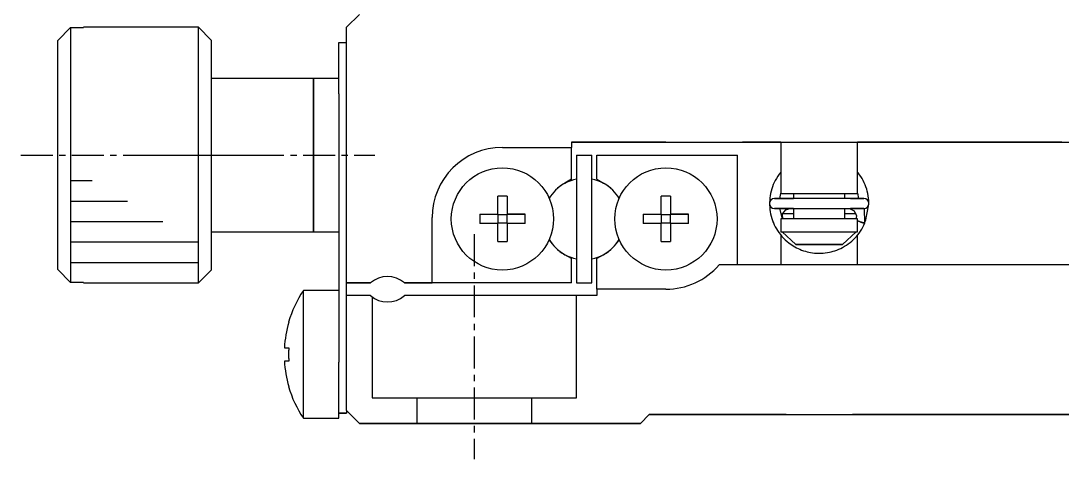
# Model space of a CAD drawing. Extents: x 431 to 680, y 131 to 323.
# Drawn here: x 433.31 to 474.07, y 179.55 to 196.7 of the extents above; entities that cross this region are included whole.
import ezdxf

# ---------------------------------------------------------------- set-up
doc = ezdxf.new("R2010")
doc.units = 0
doc.linetypes.add('CENTER', pattern=[2, 1.25, -0.25, 0.25, -0.25])
doc.layers.get('0').update_dxf_attribs({"linetype": 'CONTINUOUS'})
doc.layers.add('CENTER', color=1, linetype='CENTER')

msp = doc.modelspace()

# ---------------------------------------------------------------- linework, layer by layer
at = {"color": 7, "linetype": 'CONTINUOUS'}
for p, q in [((446.558, 196.947), (446.058, 196.447)), ((434.758, 195.93), (435.258, 196.431)), ((435.258, 196.431), (435.758, 196.431)), ((435.258, 196.431), (435.258, 186.464)), ((435.758, 196.431), (435.758, 196.447)), ((440.258, 196.447), (435.758, 196.447)), ((440.758, 195.947), (440.258, 196.447)), ((440.258, 186.447), (440.258, 196.447)), ((446.058, 186.447), (446.058, 196.447)), ((434.758, 186.965), (434.758, 195.93)), ((440.758, 195.947), (440.758, 186.947)), ((445.758, 195.847), (446.058, 195.847)), ((445.758, 193.847), (445.758, 195.847)), ((444.758, 194.447), (440.758, 194.447)), ((444.758, 188.447), (444.758, 194.447)), ((444.758, 194.447), (444.758, 188.447)), ((445.758, 194.447), (444.758, 194.447)), ((445.758, 193.847), (445.758, 183.347)), ((452.158, 191.747), (454.858, 191.747)), ((452.158, 191.747), (454.858, 191.747)), ((454.858, 191.947), (454.858, 191.747)), ((458.558, 191.947), (454.858, 191.947)), ((454.858, 191.947), (497.258, 191.947)), ((454.858, 190.498), (454.858, 191.747)), ((463.058, 191.947), (461.558, 191.947)), ((463.058, 191.947), (463.058, 189.947)), ((466.058, 189.947), (466.058, 191.947)), ((474.058, 191.947), (466.058, 191.947)), ((455.058, 191.447), (455.658, 191.447)), ((455.058, 191.447), (455.058, 186.447)), ((455.658, 186.447), (455.658, 191.447)), ((455.858, 190.498), (455.858, 191.447)), ((455.858, 191.447), (461.358, 191.447)), ((461.358, 187.147), (461.358, 191.447)), ((463.058, 190.783), (462.995, 190.703)), ((466.086, 190.748), (466.058, 190.783)), ((454.598, 190.348), (454.858, 190.498)), ((454.858, 190.498), (454.598, 190.348)), ((455.858, 190.498), (456.118, 190.348)), ((455.858, 190.498), (456.118, 190.348)), ((462.797, 190.372), (462.761, 190.29)), ((462.838, 190.453), (462.797, 190.372)), ((462.881, 190.531), (462.838, 190.453)), ((462.936, 190.618), (462.881, 190.531)), ((462.995, 190.703), (462.936, 190.618)), ((466.14, 190.676), (466.086, 190.748)), ((466.191, 190.602), (466.14, 190.676)), ((466.238, 190.525), (466.191, 190.602)), ((466.281, 190.446), (466.238, 190.525)), ((466.321, 190.365), (466.281, 190.446)), ((466.357, 190.283), (466.321, 190.365)), ((462.656, 189.946), (462.639, 189.857)), ((462.676, 190.034), (462.656, 189.946)), ((462.7, 190.12), (462.676, 190.034)), ((462.729, 190.206), (462.7, 190.12)), ((462.761, 190.29), (462.729, 190.206)), ((463.014, 189.743), (463.054, 189.948)), ((463.054, 189.948), (463.058, 189.961)), ((463.058, 189.947), (463.558, 189.947)), ((463.058, 189.947), (466.058, 189.947)), ((463.558, 189.947), (465.558, 189.947)), ((463.558, 189.947), (463.558, 189.742)), ((463.558, 189.947), (465.558, 189.947)), ((465.558, 189.947), (466.058, 189.947)), ((465.558, 189.742), (465.558, 189.947)), ((466.058, 189.959), (466.102, 189.743)), ((466.389, 190.199), (466.357, 190.283)), ((466.417, 190.113), (466.389, 190.199)), ((466.441, 190.027), (466.417, 190.113)), ((466.462, 189.939), (466.441, 190.027)), ((451.978, 189.127), (451.978, 189.834)), ((452.338, 189.834), (452.338, 189.127)), ((458.378, 189.127), (458.378, 189.834)), ((458.738, 189.834), (458.738, 189.127)), ((462.615, 189.589), (462.614, 189.573)), ((462.619, 189.679), (462.615, 189.589)), ((462.627, 189.768), (462.619, 189.679)), ((462.639, 189.857), (462.627, 189.768)), ((462.808, 189.742), (463.558, 189.742)), ((466.308, 189.742), (462.808, 189.742)), ((465.783, 189.742), (466.308, 189.742)), ((466.478, 189.85), (466.462, 189.939)), ((466.49, 189.761), (466.478, 189.85)), ((466.498, 189.672), (466.49, 189.761)), ((466.501, 189.582), (466.498, 189.672)), ((466.501, 189.572), (466.501, 189.582)), ((451.271, 189.127), (451.978, 189.127)), ((451.271, 189.127), (451.978, 189.127)), ((451.988, 189.117), (451.978, 189.127)), ((452.327, 189.117), (452.338, 189.127)), ((452.338, 189.127), (453.044, 189.127)), ((453.044, 189.127), (452.338, 189.127)), ((457.671, 189.127), (458.378, 189.127)), ((457.671, 189.127), (458.378, 189.127)), ((458.388, 189.117), (458.378, 189.127)), ((458.727, 189.117), (458.738, 189.127)), ((458.738, 189.127), (459.444, 189.127)), ((459.444, 189.127), (458.738, 189.127)), ((462.614, 189.521), (462.615, 189.499)), ((462.615, 189.499), (462.619, 189.409)), ((462.619, 189.409), (462.627, 189.319)), ((462.627, 189.319), (462.64, 189.23)), ((462.64, 189.23), (462.657, 189.142)), ((462.657, 189.142), (462.678, 189.054)), ((462.808, 189.352), (466.308, 189.352)), ((463.558, 189.352), (462.808, 189.352)), ((463.122, 188.947), (463.014, 189.352)), ((463.119, 189.143), (463.246, 189.306)), ((463.128, 188.936), (463.119, 189.143)), ((463.558, 189.147), (463.12, 189.147)), ((463.246, 189.306), (463.409, 189.352)), ((463.558, 189.352), (463.558, 188.947)), ((465.558, 188.947), (465.558, 189.352)), ((465.998, 189.147), (465.558, 189.147)), ((465.749, 189.352), (465.932, 189.258)), ((466.308, 189.352), (465.783, 189.352)), ((465.932, 189.258), (466.012, 189.068)), ((466.348, 188.787), (466.334, 189.354)), ((466.368, 188.84), (466.501, 189.519)), ((449.408, 186.447), (449.408, 188.997)), ((451.978, 188.767), (451.271, 188.767)), ((451.988, 188.778), (451.978, 188.767)), ((451.978, 188.061), (451.978, 188.767)), ((451.988, 188.778), (451.988, 189.117)), ((451.988, 189.117), (452.327, 189.117)), ((452.327, 188.778), (451.988, 188.778)), ((452.327, 189.117), (452.327, 188.778)), ((452.327, 188.778), (452.338, 188.767)), ((452.338, 188.767), (452.338, 188.061)), ((453.044, 188.767), (452.338, 188.767)), ((458.378, 188.767), (457.671, 188.767)), ((458.388, 188.778), (458.378, 188.767)), ((458.378, 188.061), (458.378, 188.767)), ((458.388, 188.778), (458.388, 189.117)), ((458.388, 189.117), (458.727, 189.117)), ((458.727, 188.778), (458.388, 188.778)), ((458.727, 189.117), (458.727, 188.778)), ((458.727, 188.778), (458.738, 188.767)), ((458.738, 188.767), (458.738, 188.061)), ((459.444, 188.767), (458.738, 188.767)), ((462.678, 189.054), (462.703, 188.968)), ((462.703, 188.968), (462.732, 188.883)), ((462.732, 188.883), (462.764, 188.8)), ((462.747, 188.842), (462.769, 188.783)), ((462.764, 188.8), (462.8, 188.719)), ((462.8, 188.719), (462.839, 188.641)), ((463.058, 188.947), (463.058, 188.447)), ((466.058, 188.947), (463.058, 188.947)), ((466.012, 189.068), (465.989, 188.939)), ((466.058, 188.447), (466.058, 188.947)), ((466.11, 188.849), (466.058, 188.876)), ((466.12, 188.845), (466.11, 188.849)), ((466.343, 188.778), (466.12, 188.845)), ((466.308, 188.702), (466.347, 188.788)), ((466.333, 188.755), (466.343, 188.779)), ((466.342, 188.783), (466.343, 188.778)), ((440.758, 188.447), (444.758, 188.447)), ((444.758, 188.447), (445.758, 188.447)), ((462.839, 188.641), (462.881, 188.565)), ((462.881, 188.565), (462.926, 188.492)), ((462.926, 188.492), (462.98, 188.412)), ((462.98, 188.412), (463.038, 188.335)), ((463.038, 188.335), (463.099, 188.263)), ((463.058, 188.447), (463.112, 188.447)), ((463.058, 188.311), (463.058, 187.147)), ((463.112, 188.447), (466.003, 188.447)), ((463.641, 187.947), (463.112, 188.447)), ((466.003, 188.447), (465.474, 187.947)), ((466.003, 188.447), (466.058, 188.447)), ((466.012, 188.258), (466.068, 188.324)), ((466.068, 188.324), (466.121, 188.393)), ((466.121, 188.393), (466.172, 188.465)), ((466.172, 188.465), (466.221, 188.541)), ((466.221, 188.541), (466.266, 188.62)), ((466.266, 188.62), (466.308, 188.702)), ((463.099, 188.263), (463.163, 188.194)), ((463.163, 188.194), (463.229, 188.129)), ((463.229, 188.129), (463.298, 188.068)), ((463.298, 188.068), (463.368, 188.011)), ((463.368, 188.011), (463.424, 187.969)), ((463.424, 187.969), (463.482, 187.929)), ((463.482, 187.929), (463.54, 187.892)), ((465.474, 187.947), (463.641, 187.947)), ((463.641, 187.947), (465.474, 187.947)), ((465.55, 187.876), (465.622, 187.921)), ((465.622, 187.921), (465.694, 187.97)), ((465.694, 187.97), (465.765, 188.023)), ((465.765, 188.023), (465.833, 188.081)), ((465.833, 188.081), (465.895, 188.136)), ((465.895, 188.136), (465.954, 188.195)), ((465.954, 188.195), (466.012, 188.258)), ((466.058, 187.147), (466.058, 188.311)), ((454.858, 187.397), (454.598, 187.547)), ((456.118, 187.547), (455.858, 187.397)), ((463.54, 187.892), (463.603, 187.854)), ((463.603, 187.854), (463.673, 187.816)), ((463.673, 187.816), (463.733, 187.787)), ((463.733, 187.787), (463.797, 187.759)), ((463.797, 187.759), (463.866, 187.731)), ((463.866, 187.731), (463.939, 187.705)), ((463.939, 187.705), (464.016, 187.681)), ((464.016, 187.681), (464.082, 187.663)), ((464.082, 187.663), (464.151, 187.647)), ((464.151, 187.647), (464.223, 187.633)), ((464.223, 187.633), (464.298, 187.621)), ((464.298, 187.621), (464.376, 187.612)), ((464.376, 187.612), (464.456, 187.607)), ((464.456, 187.607), (464.539, 187.604)), ((464.539, 187.604), (464.622, 187.605)), ((464.622, 187.605), (464.708, 187.609)), ((464.708, 187.609), (464.796, 187.618)), ((464.796, 187.618), (464.885, 187.631)), ((464.885, 187.631), (464.956, 187.645)), ((464.956, 187.645), (465.028, 187.662)), ((465.028, 187.662), (465.101, 187.681)), ((465.101, 187.681), (465.175, 187.705)), ((465.175, 187.705), (465.25, 187.731)), ((465.25, 187.731), (465.325, 187.762)), ((465.325, 187.762), (465.4, 187.796)), ((465.4, 187.796), (465.475, 187.834)), ((465.475, 187.834), (465.55, 187.876)), ((454.858, 186.447), (454.858, 187.397)), ((455.858, 186.197), (455.858, 187.397)), ((491.479, 187.147), (460.637, 187.147)), ((435.258, 186.464), (434.758, 186.965)), ((440.258, 186.447), (440.758, 186.947)), ((435.758, 186.464), (435.258, 186.464)), ((435.758, 186.447), (435.758, 186.464)), ((435.758, 186.447), (440.258, 186.447)), ((446.058, 185.947), (446.058, 186.447)), ((446.058, 186.447), (446.558, 186.447)), ((446.558, 186.447), (446.058, 186.447)), ((446.558, 186.447), (446.996, 186.447)), ((446.996, 186.447), (446.558, 186.447)), ((448.319, 186.447), (449.408, 186.447)), ((449.408, 186.447), (448.319, 186.447)), ((454.858, 186.447), (449.408, 186.447)), ((454.858, 186.447), (449.408, 186.447)), ((455.058, 186.447), (455.658, 186.447)), ((455.058, 186.447), (455.658, 186.447)), ((444.366, 183.647), (444.366, 186.147)), ((445.758, 186.147), (444.366, 186.147)), ((446.058, 181.447), (446.058, 185.947)), ((446.558, 185.947), (446.058, 185.947)), ((446.996, 185.947), (446.558, 185.947)), ((455.858, 185.947), (448.319, 185.947)), ((455.858, 186.197), (455.858, 185.947)), ((458.558, 186.197), (455.858, 186.197)), ((443.788, 184.909), (443.795, 184.906)), ((443.788, 184.909), (443.795, 184.906)), ((443.623, 183.907), (443.795, 183.907)), ((443.623, 183.907), (443.795, 183.907)), ((444.366, 181.147), (444.366, 183.647)), ((443.795, 183.387), (443.623, 183.387)), ((445.758, 181.347), (445.758, 183.347)), ((443.795, 182.389), (443.788, 182.386)), ((446.058, 181.447), (446.058, 181.347)), ((446.058, 181.447), (446.558, 180.947)), ((446.058, 181.447), (446.558, 180.947)), ((444.366, 181.147), (445.758, 181.147)), ((445.758, 181.147), (445.758, 181.347)), ((446.058, 181.347), (445.758, 181.347)), ((445.758, 181.347), (446.058, 181.347)), ((457.558, 180.947), (457.908, 181.297)), ((457.908, 181.297), (457.558, 180.947)), ((463.258, 181.297), (457.908, 181.297)), ((457.908, 181.297), (494.208, 181.297)), ((486.258, 181.297), (465.858, 181.297)), ((457.558, 180.947), (446.558, 180.947)), ((446.558, 180.947), (457.558, 180.947)), ((448.808, 180.947), (451.058, 180.947)), ((448.808, 180.947), (451.058, 180.947)), ((448.808, 180.947), (453.308, 180.947)), ((448.808, 180.947), (453.308, 180.947)), ((451.058, 180.947), (453.308, 180.947)), ((451.058, 180.947), (453.308, 180.947))]:
    msp.add_line(p, q, dxfattribs=at)
at = {"color": 3, "linetype": 'CONTINUOUS'}
for p, q in [((435.258, 190.447), (436.101, 190.447)), ((435.258, 189.647), (437.487, 189.647)), ((435.258, 188.847), (438.872, 188.847)), ((435.258, 188.047), (440.258, 188.047)), ((435.258, 187.247), (440.258, 187.247)), ((447.058, 185.897), (447.058, 181.947)), ((455.058, 181.947), (455.058, 185.947)), ((447.058, 181.947), (451.058, 181.947)), ((447.058, 181.947), (455.058, 181.947)), ((448.808, 181.947), (448.808, 180.947)), ((453.308, 180.947), (453.308, 181.947))]:
    msp.add_line(p, q, dxfattribs=at)
at = {"color": 7, "linetype": 'CONTINUOUS'}
for points in [[(452.338, 189.835, 0), (452.334, 189.835, 0), (452.332, 189.835, 0), (452.33, 189.835, 0), (452.326, 189.835, 0), (452.324, 189.835, 0), (452.32, 189.835, 0), (452.318, 189.835, 0), (452.316, 189.835, 0), (452.312, 189.835, 0), (452.31, 189.835, 0), (452.306, 189.835, 0), (452.304, 189.835, 0), (452.302, 189.835, 0), (452.298, 189.835, 0), (452.296, 189.835, 0), (452.292, 189.835, 0), (452.29, 189.835, 0), (452.288, 189.835, 0), (452.284, 189.835, 0), (452.282, 189.835, 0), (452.278, 189.835, 0), (452.276, 189.835, 0), (452.274, 189.835, 0), (452.27, 189.835, 0), (452.268, 189.835, 0), (452.264, 189.835, 0), (452.262, 189.835, 0), (452.26, 189.835, 0), (452.256, 189.835, 0), (452.254, 189.835, 0), (452.25, 189.835, 0), (452.248, 189.835, 0), (452.244, 189.835, 0), (452.242, 189.835, 0), (452.24, 189.837, 0), (452.236, 189.837, 0), (452.234, 189.837, 0), (452.23, 189.837, 0), (452.228, 189.837, 0), (452.226, 189.837, 0), (452.222, 189.837, 0), (452.22, 189.837, 0), (452.216, 189.837, 0), (452.214, 189.837, 0), (452.212, 189.837, 0), (452.208, 189.837, 0), (452.206, 189.837, 0), (452.202, 189.837, 0), (452.2, 189.837, 0), (452.198, 189.837, 0), (452.194, 189.837, 0), (452.192, 189.837, 0), (452.188, 189.837, 0), (452.186, 189.837, 0), (452.184, 189.837, 0), (452.18, 189.837, 0), (452.178, 189.837, 0), (452.174, 189.837, 0), (452.172, 189.837, 0), (452.17, 189.837, 0), (452.166, 189.837, 0), (452.164, 189.837, 0), (452.16, 189.837, 0), (452.158, 189.837, 0), (452.154, 189.837, 0), (452.152, 189.837, 0), (452.15, 189.837, 0), (452.146, 189.837, 0), (452.144, 189.837, 0), (452.14, 189.837, 0), (452.138, 189.837, 0), (452.136, 189.837, 0), (452.132, 189.837, 0), (452.13, 189.837, 0), (452.126, 189.837, 0), (452.124, 189.837, 0), (452.122, 189.837, 0), (452.118, 189.837, 0), (452.116, 189.837, 0), (452.112, 189.837, 0), (452.11, 189.837, 0), (452.108, 189.837, 0), (452.104, 189.837, 0), (452.102, 189.837, 0), (452.098, 189.837, 0), (452.096, 189.837, 0), (452.094, 189.837, 0), (452.09, 189.837, 0), (452.088, 189.837, 0), (452.084, 189.837, 0), (452.082, 189.837, 0), (452.078, 189.837, 0), (452.076, 189.837, 0), (452.074, 189.835, 0), (452.07, 189.835, 0), (452.068, 189.835, 0), (452.064, 189.835, 0), (452.062, 189.835, 0), (452.06, 189.835, 0), (452.056, 189.835, 0), (452.054, 189.835, 0), (452.05, 189.835, 0), (452.048, 189.835, 0), (452.046, 189.835, 0), (452.042, 189.835, 0), (452.04, 189.835, 0), (452.036, 189.835, 0), (452.034, 189.835, 0), (452.032, 189.835, 0), (452.028, 189.835, 0), (452.026, 189.835, 0), (452.022, 189.835, 0), (452.02, 189.835, 0), (452.018, 189.835, 0), (452.014, 189.835, 0), (452.012, 189.835, 0), (452.008, 189.835, 0), (452.006, 189.835, 0), (452.004, 189.835, 0), (452, 189.835, 0), (451.998, 189.835, 0), (451.994, 189.835, 0), (451.992, 189.835, 0), (451.99, 189.835, 0), (451.986, 189.835, 0), (451.984, 189.835, 0), (451.98, 189.835, 0), (451.978, 189.835, 0)], [(458.738, 189.835, 0), (458.734, 189.835, 0), (458.732, 189.835, 0), (458.73, 189.835, 0), (458.726, 189.835, 0), (458.724, 189.835, 0), (458.72, 189.835, 0), (458.718, 189.835, 0), (458.716, 189.835, 0), (458.712, 189.835, 0), (458.71, 189.835, 0), (458.706, 189.835, 0), (458.704, 189.835, 0), (458.702, 189.835, 0), (458.698, 189.835, 0), (458.696, 189.835, 0), (458.692, 189.835, 0), (458.69, 189.835, 0), (458.688, 189.835, 0), (458.684, 189.835, 0), (458.682, 189.835, 0), (458.678, 189.835, 0), (458.676, 189.835, 0), (458.674, 189.835, 0), (458.67, 189.835, 0), (458.668, 189.835, 0), (458.664, 189.835, 0), (458.662, 189.835, 0), (458.66, 189.835, 0), (458.656, 189.835, 0), (458.654, 189.835, 0), (458.65, 189.835, 0), (458.648, 189.835, 0), (458.644, 189.835, 0), (458.642, 189.835, 0), (458.64, 189.837, 0), (458.636, 189.837, 0), (458.634, 189.837, 0), (458.63, 189.837, 0), (458.628, 189.837, 0), (458.626, 189.837, 0), (458.622, 189.837, 0), (458.62, 189.837, 0), (458.616, 189.837, 0), (458.614, 189.837, 0), (458.612, 189.837, 0), (458.608, 189.837, 0), (458.606, 189.837, 0), (458.602, 189.837, 0), (458.6, 189.837, 0), (458.598, 189.837, 0), (458.594, 189.837, 0), (458.592, 189.837, 0), (458.588, 189.837, 0), (458.586, 189.837, 0), (458.584, 189.837, 0), (458.58, 189.837, 0), (458.578, 189.837, 0), (458.574, 189.837, 0), (458.572, 189.837, 0), (458.57, 189.837, 0), (458.566, 189.837, 0), (458.564, 189.837, 0), (458.56, 189.837, 0), (458.558, 189.837, 0), (458.554, 189.837, 0), (458.552, 189.837, 0), (458.55, 189.837, 0), (458.546, 189.837, 0), (458.544, 189.837, 0), (458.54, 189.837, 0), (458.538, 189.837, 0), (458.536, 189.837, 0), (458.532, 189.837, 0), (458.53, 189.837, 0), (458.526, 189.837, 0), (458.524, 189.837, 0), (458.522, 189.837, 0), (458.518, 189.837, 0), (458.516, 189.837, 0), (458.512, 189.837, 0), (458.51, 189.837, 0), (458.508, 189.837, 0), (458.504, 189.837, 0), (458.502, 189.837, 0), (458.498, 189.837, 0), (458.496, 189.837, 0), (458.494, 189.837, 0), (458.49, 189.837, 0), (458.488, 189.837, 0), (458.484, 189.837, 0), (458.482, 189.837, 0), (458.478, 189.837, 0), (458.476, 189.837, 0), (458.474, 189.835, 0), (458.47, 189.835, 0), (458.468, 189.835, 0), (458.464, 189.835, 0), (458.462, 189.835, 0), (458.46, 189.835, 0), (458.456, 189.835, 0), (458.454, 189.835, 0), (458.45, 189.835, 0), (458.448, 189.835, 0), (458.446, 189.835, 0), (458.442, 189.835, 0), (458.44, 189.835, 0), (458.436, 189.835, 0), (458.434, 189.835, 0), (458.432, 189.835, 0), (458.428, 189.835, 0), (458.426, 189.835, 0), (458.422, 189.835, 0), (458.42, 189.835, 0), (458.418, 189.835, 0), (458.414, 189.835, 0), (458.412, 189.835, 0), (458.408, 189.835, 0), (458.406, 189.835, 0), (458.404, 189.835, 0), (458.4, 189.835, 0), (458.398, 189.835, 0), (458.394, 189.835, 0), (458.392, 189.835, 0), (458.39, 189.835, 0), (458.386, 189.835, 0), (458.384, 189.835, 0), (458.38, 189.835, 0), (458.378, 189.835, 0)], [(451.272, 189.127, 0), (451.272, 189.125, 0), (451.272, 189.123, 0), (451.272, 189.119, 0), (451.272, 189.117, 0), (451.272, 189.113, 0), (451.272, 189.111, 0), (451.27, 189.109, 0), (451.27, 189.105, 0), (451.27, 189.103, 0), (451.27, 189.099, 0), (451.27, 189.097, 0), (451.27, 189.095, 0), (451.27, 189.091, 0), (451.27, 189.089, 0), (451.27, 189.085, 0), (451.27, 189.083, 0), (451.27, 189.081, 0), (451.27, 189.077, 0), (451.27, 189.075, 0), (451.27, 189.071, 0), (451.27, 189.069, 0), (451.27, 189.067, 0), (451.27, 189.063, 0), (451.27, 189.061, 0), (451.27, 189.057, 0), (451.27, 189.055, 0), (451.27, 189.051, 0), (451.27, 189.049, 0), (451.27, 189.047, 0), (451.27, 189.043, 0), (451.27, 189.041, 0), (451.27, 189.037, 0), (451.27, 189.035, 0), (451.27, 189.033, 0), (451.27, 189.029, 0), (451.27, 189.027, 0), (451.27, 189.023, 0), (451.27, 189.021, 0), (451.27, 189.019, 0), (451.27, 189.015, 0), (451.27, 189.013, 0), (451.27, 189.009, 0), (451.27, 189.007, 0), (451.27, 189.005, 0), (451.27, 189.001, 0), (451.27, 188.999, 0), (451.27, 188.995, 0), (451.27, 188.993, 0), (451.27, 188.991, 0), (451.27, 188.987, 0), (451.27, 188.985, 0), (451.27, 188.981, 0), (451.27, 188.979, 0), (451.27, 188.977, 0), (451.27, 188.973, 0), (451.27, 188.971, 0), (451.27, 188.967, 0), (451.27, 188.965, 0), (451.27, 188.961, 0), (451.27, 188.959, 0), (451.27, 188.957, 0), (451.27, 188.953, 0), (451.27, 188.951, 0), (451.27, 188.947, 0), (451.27, 188.945, 0), (451.27, 188.943, 0), (451.27, 188.939, 0), (451.27, 188.937, 0), (451.27, 188.933, 0), (451.27, 188.931, 0), (451.27, 188.929, 0), (451.27, 188.925, 0), (451.27, 188.923, 0), (451.27, 188.919, 0), (451.27, 188.917, 0), (451.27, 188.915, 0), (451.27, 188.911, 0), (451.27, 188.909, 0), (451.27, 188.905, 0), (451.27, 188.903, 0), (451.27, 188.901, 0), (451.27, 188.897, 0), (451.27, 188.895, 0), (451.27, 188.891, 0), (451.27, 188.889, 0), (451.27, 188.885, 0), (451.27, 188.883, 0), (451.27, 188.881, 0), (451.27, 188.877, 0), (451.27, 188.875, 0), (451.27, 188.871, 0), (451.27, 188.869, 0), (451.27, 188.867, 0), (451.27, 188.863, 0), (451.27, 188.861, 0), (451.27, 188.857, 0), (451.27, 188.855, 0), (451.27, 188.853, 0), (451.27, 188.849, 0), (451.27, 188.847, 0), (451.27, 188.843, 0), (451.27, 188.841, 0), (451.27, 188.839, 0), (451.27, 188.835, 0), (451.27, 188.833, 0), (451.27, 188.829, 0), (451.27, 188.827, 0), (451.27, 188.825, 0), (451.27, 188.821, 0), (451.27, 188.819, 0), (451.27, 188.815, 0), (451.27, 188.813, 0), (451.27, 188.811, 0), (451.27, 188.807, 0), (451.27, 188.805, 0), (451.27, 188.801, 0), (451.27, 188.799, 0), (451.27, 188.795, 0), (451.27, 188.793, 0), (451.27, 188.791, 0), (451.27, 188.787, 0), (451.272, 188.785, 0), (451.272, 188.781, 0), (451.272, 188.779, 0), (451.272, 188.777, 0), (451.272, 188.773, 0), (451.272, 188.771, 0), (451.272, 188.767, 0)], [(453.044, 188.767, 0), (453.044, 188.771, 0), (453.044, 188.773, 0), (453.044, 188.777, 0), (453.044, 188.779, 0), (453.044, 188.781, 0), (453.044, 188.785, 0), (453.044, 188.787, 0), (453.044, 188.791, 0), (453.044, 188.793, 0), (453.044, 188.795, 0), (453.044, 188.799, 0), (453.044, 188.801, 0), (453.044, 188.805, 0), (453.046, 188.807, 0), (453.046, 188.811, 0), (453.046, 188.813, 0), (453.046, 188.815, 0), (453.046, 188.819, 0), (453.046, 188.821, 0), (453.046, 188.825, 0), (453.046, 188.827, 0), (453.046, 188.829, 0), (453.046, 188.833, 0), (453.046, 188.835, 0), (453.046, 188.839, 0), (453.046, 188.841, 0), (453.046, 188.843, 0), (453.046, 188.847, 0), (453.046, 188.849, 0), (453.046, 188.853, 0), (453.046, 188.855, 0), (453.046, 188.857, 0), (453.046, 188.861, 0), (453.046, 188.863, 0), (453.046, 188.867, 0), (453.046, 188.869, 0), (453.046, 188.871, 0), (453.046, 188.875, 0), (453.046, 188.877, 0), (453.046, 188.881, 0), (453.046, 188.883, 0), (453.046, 188.885, 0), (453.046, 188.889, 0), (453.046, 188.891, 0), (453.046, 188.895, 0), (453.046, 188.897, 0), (453.046, 188.901, 0), (453.046, 188.903, 0), (453.046, 188.905, 0), (453.046, 188.909, 0), (453.046, 188.911, 0), (453.046, 188.915, 0), (453.046, 188.917, 0), (453.046, 188.919, 0), (453.046, 188.923, 0), (453.046, 188.925, 0), (453.046, 188.929, 0), (453.046, 188.931, 0), (453.046, 188.933, 0), (453.046, 188.937, 0), (453.046, 188.939, 0), (453.046, 188.943, 0), (453.046, 188.945, 0), (453.046, 188.947, 0), (453.046, 188.951, 0), (453.046, 188.953, 0), (453.046, 188.957, 0), (453.046, 188.959, 0), (453.046, 188.961, 0), (453.046, 188.965, 0), (453.046, 188.967, 0), (453.046, 188.971, 0), (453.046, 188.973, 0), (453.046, 188.977, 0), (453.046, 188.979, 0), (453.046, 188.981, 0), (453.046, 188.985, 0), (453.046, 188.987, 0), (453.046, 188.991, 0), (453.046, 188.993, 0), (453.046, 188.995, 0), (453.046, 188.999, 0), (453.046, 189.001, 0), (453.046, 189.005, 0), (453.046, 189.007, 0), (453.046, 189.009, 0), (453.046, 189.013, 0), (453.046, 189.015, 0), (453.046, 189.019, 0), (453.046, 189.021, 0), (453.046, 189.023, 0), (453.046, 189.027, 0), (453.046, 189.029, 0), (453.046, 189.033, 0), (453.046, 189.035, 0), (453.046, 189.037, 0), (453.046, 189.041, 0), (453.046, 189.043, 0), (453.046, 189.047, 0), (453.046, 189.049, 0), (453.046, 189.051, 0), (453.046, 189.055, 0), (453.046, 189.057, 0), (453.046, 189.061, 0), (453.046, 189.063, 0), (453.046, 189.067, 0), (453.046, 189.069, 0), (453.046, 189.071, 0), (453.046, 189.075, 0), (453.046, 189.077, 0), (453.046, 189.081, 0), (453.046, 189.083, 0), (453.046, 189.085, 0), (453.046, 189.089, 0), (453.044, 189.091, 0), (453.044, 189.095, 0), (453.044, 189.097, 0), (453.044, 189.099, 0), (453.044, 189.103, 0), (453.044, 189.105, 0), (453.044, 189.109, 0), (453.044, 189.111, 0), (453.044, 189.113, 0), (453.044, 189.117, 0), (453.044, 189.119, 0), (453.044, 189.123, 0), (453.044, 189.125, 0), (453.044, 189.127, 0)], [(457.672, 189.127, 0), (457.672, 189.125, 0), (457.672, 189.123, 0), (457.672, 189.119, 0), (457.672, 189.117, 0), (457.672, 189.113, 0), (457.672, 189.111, 0), (457.67, 189.109, 0), (457.67, 189.105, 0), (457.67, 189.103, 0), (457.67, 189.099, 0), (457.67, 189.097, 0), (457.67, 189.095, 0), (457.67, 189.091, 0), (457.67, 189.089, 0), (457.67, 189.085, 0), (457.67, 189.083, 0), (457.67, 189.081, 0), (457.67, 189.077, 0), (457.67, 189.075, 0), (457.67, 189.071, 0), (457.67, 189.069, 0), (457.67, 189.067, 0), (457.67, 189.063, 0), (457.67, 189.061, 0), (457.67, 189.057, 0), (457.67, 189.055, 0), (457.67, 189.051, 0), (457.67, 189.049, 0), (457.67, 189.047, 0), (457.67, 189.043, 0), (457.67, 189.041, 0), (457.67, 189.037, 0), (457.67, 189.035, 0), (457.67, 189.033, 0), (457.67, 189.029, 0), (457.67, 189.027, 0), (457.67, 189.023, 0), (457.67, 189.021, 0), (457.67, 189.019, 0), (457.67, 189.015, 0), (457.67, 189.013, 0), (457.67, 189.009, 0), (457.67, 189.007, 0), (457.67, 189.005, 0), (457.67, 189.001, 0), (457.67, 188.999, 0), (457.67, 188.995, 0), (457.67, 188.993, 0), (457.67, 188.991, 0), (457.67, 188.987, 0), (457.67, 188.985, 0), (457.67, 188.981, 0), (457.67, 188.979, 0), (457.67, 188.977, 0), (457.67, 188.973, 0), (457.67, 188.971, 0), (457.67, 188.967, 0), (457.67, 188.965, 0), (457.67, 188.961, 0), (457.67, 188.959, 0), (457.67, 188.957, 0), (457.67, 188.953, 0), (457.67, 188.951, 0), (457.67, 188.947, 0), (457.67, 188.945, 0), (457.67, 188.943, 0), (457.67, 188.939, 0), (457.67, 188.937, 0), (457.67, 188.933, 0), (457.67, 188.931, 0), (457.67, 188.929, 0), (457.67, 188.925, 0), (457.67, 188.923, 0), (457.67, 188.919, 0), (457.67, 188.917, 0), (457.67, 188.915, 0), (457.67, 188.911, 0), (457.67, 188.909, 0), (457.67, 188.905, 0), (457.67, 188.903, 0), (457.67, 188.901, 0), (457.67, 188.897, 0), (457.67, 188.895, 0), (457.67, 188.891, 0), (457.67, 188.889, 0), (457.67, 188.885, 0), (457.67, 188.883, 0), (457.67, 188.881, 0), (457.67, 188.877, 0), (457.67, 188.875, 0), (457.67, 188.871, 0), (457.67, 188.869, 0), (457.67, 188.867, 0), (457.67, 188.863, 0), (457.67, 188.861, 0), (457.67, 188.857, 0), (457.67, 188.855, 0), (457.67, 188.853, 0), (457.67, 188.849, 0), (457.67, 188.847, 0), (457.67, 188.843, 0), (457.67, 188.841, 0), (457.67, 188.839, 0), (457.67, 188.835, 0), (457.67, 188.833, 0), (457.67, 188.829, 0), (457.67, 188.827, 0), (457.67, 188.825, 0), (457.67, 188.821, 0), (457.67, 188.819, 0), (457.67, 188.815, 0), (457.67, 188.813, 0), (457.67, 188.811, 0), (457.67, 188.807, 0), (457.67, 188.805, 0), (457.67, 188.801, 0), (457.67, 188.799, 0), (457.67, 188.795, 0), (457.67, 188.793, 0), (457.67, 188.791, 0), (457.67, 188.787, 0), (457.672, 188.785, 0), (457.672, 188.781, 0), (457.672, 188.779, 0), (457.672, 188.777, 0), (457.672, 188.773, 0), (457.672, 188.771, 0), (457.672, 188.767, 0)], [(459.444, 188.767, 0), (459.444, 188.771, 0), (459.444, 188.773, 0), (459.444, 188.777, 0), (459.444, 188.779, 0), (459.444, 188.781, 0), (459.444, 188.785, 0), (459.444, 188.787, 0), (459.444, 188.791, 0), (459.444, 188.793, 0), (459.444, 188.795, 0), (459.444, 188.799, 0), (459.444, 188.801, 0), (459.444, 188.805, 0), (459.446, 188.807, 0), (459.446, 188.811, 0), (459.446, 188.813, 0), (459.446, 188.815, 0), (459.446, 188.819, 0), (459.446, 188.821, 0), (459.446, 188.825, 0), (459.446, 188.827, 0), (459.446, 188.829, 0), (459.446, 188.833, 0), (459.446, 188.835, 0), (459.446, 188.839, 0), (459.446, 188.841, 0), (459.446, 188.843, 0), (459.446, 188.847, 0), (459.446, 188.849, 0), (459.446, 188.853, 0), (459.446, 188.855, 0), (459.446, 188.857, 0), (459.446, 188.861, 0), (459.446, 188.863, 0), (459.446, 188.867, 0), (459.446, 188.869, 0), (459.446, 188.871, 0), (459.446, 188.875, 0), (459.446, 188.877, 0), (459.446, 188.881, 0), (459.446, 188.883, 0), (459.446, 188.885, 0), (459.446, 188.889, 0), (459.446, 188.891, 0), (459.446, 188.895, 0), (459.446, 188.897, 0), (459.446, 188.901, 0), (459.446, 188.903, 0), (459.446, 188.905, 0), (459.446, 188.909, 0), (459.446, 188.911, 0), (459.446, 188.915, 0), (459.446, 188.917, 0), (459.446, 188.919, 0), (459.446, 188.923, 0), (459.446, 188.925, 0), (459.446, 188.929, 0), (459.446, 188.931, 0), (459.446, 188.933, 0), (459.446, 188.937, 0), (459.446, 188.939, 0), (459.446, 188.943, 0), (459.446, 188.945, 0), (459.446, 188.947, 0), (459.446, 188.951, 0), (459.446, 188.953, 0), (459.446, 188.957, 0), (459.446, 188.959, 0), (459.446, 188.961, 0), (459.446, 188.965, 0), (459.446, 188.967, 0), (459.446, 188.971, 0), (459.446, 188.973, 0), (459.446, 188.977, 0), (459.446, 188.979, 0), (459.446, 188.981, 0), (459.446, 188.985, 0), (459.446, 188.987, 0), (459.446, 188.991, 0), (459.446, 188.993, 0), (459.446, 188.995, 0), (459.446, 188.999, 0), (459.446, 189.001, 0), (459.446, 189.005, 0), (459.446, 189.007, 0), (459.446, 189.009, 0), (459.446, 189.013, 0), (459.446, 189.015, 0), (459.446, 189.019, 0), (459.446, 189.021, 0), (459.446, 189.023, 0), (459.446, 189.027, 0), (459.446, 189.029, 0), (459.446, 189.033, 0), (459.446, 189.035, 0), (459.446, 189.037, 0), (459.446, 189.041, 0), (459.446, 189.043, 0), (459.446, 189.047, 0), (459.446, 189.049, 0), (459.446, 189.051, 0), (459.446, 189.055, 0), (459.446, 189.057, 0), (459.446, 189.061, 0), (459.446, 189.063, 0), (459.446, 189.067, 0), (459.446, 189.069, 0), (459.446, 189.071, 0), (459.446, 189.075, 0), (459.446, 189.077, 0), (459.446, 189.081, 0), (459.446, 189.083, 0), (459.446, 189.085, 0), (459.446, 189.089, 0), (459.444, 189.091, 0), (459.444, 189.095, 0), (459.444, 189.097, 0), (459.444, 189.099, 0), (459.444, 189.103, 0), (459.444, 189.105, 0), (459.444, 189.109, 0), (459.444, 189.111, 0), (459.444, 189.113, 0), (459.444, 189.117, 0), (459.444, 189.119, 0), (459.444, 189.123, 0), (459.444, 189.125, 0), (459.444, 189.127, 0)], [(462.77, 188.785, 0), (462.77, 188.785, 0), (462.77, 188.785, 0), (462.77, 188.785, 0), (462.77, 188.785, 0), (462.77, 188.785, 0), (462.77, 188.785, 0), (462.77, 188.785, 0), (462.77, 188.785, 0), (462.77, 188.785, 0), (462.77, 188.783, 0), (462.77, 188.783, 0), (462.77, 188.783, 0), (462.77, 188.783, 0), (462.77, 188.783, 0), (462.77, 188.783, 0), (462.77, 188.783, 0), (462.77, 188.783, 0), (462.77, 188.783, 0), (462.77, 188.783, 0), (462.77, 188.783, 0), (462.77, 188.783, 0), (462.77, 188.783, 0), (462.77, 188.783, 0), (462.77, 188.783, 0), (462.77, 188.783, 0), (462.77, 188.783, 0), (462.77, 188.783, 0), (462.77, 188.783, 0), (462.77, 188.783, 0), (462.77, 188.783, 0), (462.77, 188.783, 0), (462.77, 188.783, 0), (462.77, 188.783, 0), (462.77, 188.783, 0), (462.77, 188.783, 0), (462.77, 188.783, 0), (462.77, 188.783, 0), (462.77, 188.783, 0), (462.77, 188.783, 0), (462.77, 188.783, 0), (462.77, 188.783, 0), (462.77, 188.783, 0), (462.77, 188.783, 0), (462.77, 188.783, 0), (462.77, 188.783, 0), (462.77, 188.783, 0), (462.77, 188.783, 0), (462.77, 188.783, 0), (462.77, 188.783, 0), (462.77, 188.783, 0), (462.77, 188.783, 0), (462.77, 188.783, 0), (462.77, 188.783, 0), (462.77, 188.783, 0), (462.77, 188.783, 0), (462.77, 188.781, 0), (462.77, 188.781, 0), (462.77, 188.781, 0), (462.77, 188.781, 0), (462.77, 188.781, 0), (462.77, 188.781, 0), (462.77, 188.781, 0), (462.77, 188.781, 0), (462.77, 188.781, 0), (462.77, 188.781, 0), (462.77, 188.781, 0), (462.77, 188.781, 0), (462.77, 188.781, 0), (462.77, 188.781, 0), (462.77, 188.781, 0), (462.77, 188.781, 0), (462.77, 188.781, 0), (462.77, 188.781, 0), (462.772, 188.781, 0), (462.772, 188.781, 0), (462.772, 188.781, 0), (462.772, 188.781, 0), (462.772, 188.781, 0), (462.772, 188.781, 0), (462.772, 188.781, 0), (462.772, 188.781, 0), (462.772, 188.781, 0), (462.772, 188.781, 0), (462.772, 188.781, 0), (462.772, 188.781, 0), (462.772, 188.781, 0), (462.772, 188.781, 0), (462.772, 188.781, 0), (462.772, 188.781, 0), (462.772, 188.781, 0), (462.772, 188.781, 0), (462.772, 188.781, 0), (462.772, 188.781, 0), (462.772, 188.781, 0), (462.772, 188.781, 0), (462.772, 188.781, 0), (462.772, 188.781, 0), (462.772, 188.781, 0), (462.772, 188.781, 0), (462.772, 188.781, 0), (462.772, 188.781, 0), (462.772, 188.781, 0), (462.772, 188.781, 0), (462.772, 188.781, 0), (462.772, 188.781, 0), (462.772, 188.781, 0), (462.774, 188.781, 0), (462.774, 188.781, 0), (462.774, 188.781, 0), (462.774, 188.781, 0), (462.774, 188.781, 0), (462.774, 188.781, 0), (462.774, 188.781, 0), (462.774, 188.781, 0), (462.774, 188.781, 0), (462.774, 188.781, 0), (462.774, 188.781, 0), (462.774, 188.781, 0), (462.774, 188.781, 0), (462.774, 188.781, 0), (462.774, 188.781, 0), (462.774, 188.781, 0), (462.774, 188.781, 0), (462.774, 188.781, 0), (462.774, 188.781, 0), (462.774, 188.781, 0), (462.774, 188.781, 0), (462.774, 188.781, 0)], [(466.058, 188.887, 0), (466.058, 188.887, 0), (466.058, 188.887, 0), (466.06, 188.887, 0), (466.06, 188.885, 0), (466.06, 188.885, 0), (466.06, 188.885, 0), (466.06, 188.885, 0), (466.062, 188.885, 0), (466.062, 188.885, 0), (466.062, 188.885, 0), (466.062, 188.885, 0), (466.064, 188.883, 0), (466.064, 188.883, 0), (466.064, 188.883, 0), (466.064, 188.883, 0), (466.066, 188.883, 0), (466.066, 188.883, 0), (466.066, 188.883, 0), (466.066, 188.883, 0), (466.068, 188.881, 0), (466.068, 188.881, 0), (466.068, 188.881, 0), (466.068, 188.881, 0), (466.07, 188.881, 0), (466.07, 188.881, 0), (466.07, 188.881, 0), (466.07, 188.881, 0), (466.07, 188.879, 0), (466.072, 188.879, 0), (466.072, 188.879, 0), (466.072, 188.879, 0), (466.072, 188.879, 0), (466.074, 188.879, 0), (466.074, 188.879, 0), (466.074, 188.879, 0), (466.074, 188.877, 0), (466.076, 188.877, 0), (466.076, 188.877, 0), (466.076, 188.877, 0), (466.076, 188.877, 0), (466.078, 188.877, 0), (466.078, 188.877, 0), (466.078, 188.877, 0), (466.078, 188.875, 0), (466.08, 188.875, 0), (466.08, 188.875, 0), (466.08, 188.875, 0), (466.08, 188.875, 0), (466.082, 188.875, 0), (466.082, 188.875, 0), (466.082, 188.875, 0), (466.082, 188.873, 0), (466.084, 188.873, 0), (466.084, 188.873, 0), (466.084, 188.873, 0), (466.084, 188.873, 0), (466.086, 188.873, 0), (466.086, 188.873, 0), (466.086, 188.873, 0), (466.086, 188.871, 0), (466.088, 188.871, 0), (466.088, 188.871, 0), (466.088, 188.871, 0), (466.09, 188.871, 0), (466.09, 188.871, 0), (466.09, 188.871, 0), (466.09, 188.871, 0), (466.092, 188.869, 0), (466.092, 188.869, 0), (466.092, 188.869, 0), (466.092, 188.869, 0), (466.094, 188.869, 0), (466.094, 188.869, 0), (466.094, 188.869, 0), (466.094, 188.867, 0), (466.096, 188.867, 0), (466.096, 188.867, 0), (466.096, 188.867, 0), (466.096, 188.867, 0), (466.098, 188.867, 0), (466.098, 188.867, 0), (466.098, 188.867, 0), (466.1, 188.865, 0), (466.1, 188.865, 0), (466.1, 188.865, 0), (466.1, 188.865, 0), (466.102, 188.865, 0), (466.102, 188.865, 0), (466.102, 188.865, 0), (466.102, 188.865, 0), (466.104, 188.863, 0), (466.104, 188.863, 0), (466.104, 188.863, 0), (466.104, 188.863, 0), (466.106, 188.863, 0), (466.106, 188.863, 0), (466.106, 188.863, 0), (466.108, 188.863, 0), (466.108, 188.861, 0), (466.108, 188.861, 0), (466.108, 188.861, 0), (466.11, 188.861, 0), (466.11, 188.861, 0), (466.11, 188.861, 0), (466.11, 188.861, 0), (466.112, 188.859, 0), (466.112, 188.859, 0), (466.112, 188.859, 0), (466.114, 188.859, 0), (466.114, 188.859, 0), (466.114, 188.859, 0), (466.114, 188.859, 0), (466.116, 188.859, 0), (466.116, 188.857, 0), (466.116, 188.857, 0), (466.118, 188.857, 0), (466.118, 188.857, 0), (466.118, 188.857, 0), (466.118, 188.857, 0), (466.12, 188.857, 0), (466.12, 188.857, 0), (466.12, 188.855, 0), (466.12, 188.855, 0), (466.122, 188.855, 0), (466.122, 188.855, 0), (466.122, 188.855, 0), (466.124, 188.855, 0), (466.124, 188.855, 0)], [(466.124, 188.855, 0), (466.126, 188.853, 0), (466.128, 188.853, 0), (466.13, 188.851, 0), (466.132, 188.851, 0), (466.134, 188.849, 0), (466.136, 188.849, 0), (466.138, 188.847, 0), (466.14, 188.847, 0), (466.144, 188.845, 0), (466.146, 188.845, 0), (466.148, 188.843, 0), (466.15, 188.843, 0), (466.152, 188.841, 0), (466.154, 188.841, 0), (466.156, 188.839, 0), (466.158, 188.839, 0), (466.16, 188.839, 0), (466.162, 188.837, 0), (466.166, 188.837, 0), (466.168, 188.835, 0), (466.17, 188.835, 0), (466.172, 188.833, 0), (466.174, 188.833, 0), (466.176, 188.831, 0), (466.178, 188.831, 0), (466.18, 188.829, 0), (466.182, 188.829, 0), (466.184, 188.829, 0), (466.188, 188.827, 0), (466.19, 188.827, 0), (466.192, 188.825, 0), (466.194, 188.825, 0), (466.196, 188.823, 0), (466.198, 188.823, 0), (466.2, 188.823, 0), (466.202, 188.821, 0), (466.204, 188.821, 0), (466.206, 188.819, 0), (466.208, 188.819, 0), (466.21, 188.819, 0), (466.212, 188.817, 0), (466.216, 188.817, 0), (466.218, 188.815, 0), (466.22, 188.815, 0), (466.222, 188.815, 0), (466.224, 188.813, 0), (466.226, 188.813, 0), (466.228, 188.811, 0), (466.23, 188.811, 0), (466.232, 188.811, 0), (466.234, 188.809, 0), (466.236, 188.809, 0), (466.238, 188.809, 0), (466.24, 188.807, 0), (466.242, 188.807, 0), (466.244, 188.807, 0), (466.246, 188.805, 0), (466.248, 188.805, 0), (466.25, 188.805, 0), (466.252, 188.803, 0), (466.254, 188.803, 0), (466.256, 188.803, 0), (466.258, 188.801, 0), (466.26, 188.801, 0), (466.262, 188.801, 0), (466.264, 188.799, 0), (466.266, 188.799, 0), (466.268, 188.799, 0), (466.268, 188.797, 0), (466.27, 188.797, 0), (466.272, 188.797, 0), (466.274, 188.797, 0), (466.276, 188.795, 0), (466.278, 188.795, 0), (466.28, 188.795, 0), (466.282, 188.795, 0), (466.284, 188.793, 0), (466.284, 188.793, 0), (466.286, 188.793, 0), (466.288, 188.793, 0), (466.29, 188.791, 0), (466.292, 188.791, 0), (466.292, 188.791, 0), (466.294, 188.791, 0), (466.296, 188.791, 0), (466.298, 188.789, 0), (466.3, 188.789, 0), (466.3, 188.789, 0), (466.302, 188.789, 0), (466.304, 188.789, 0), (466.304, 188.789, 0), (466.306, 188.787, 0), (466.308, 188.787, 0), (466.31, 188.787, 0), (466.31, 188.787, 0), (466.312, 188.787, 0), (466.314, 188.787, 0), (466.314, 188.787, 0), (466.316, 188.785, 0), (466.316, 188.785, 0), (466.318, 188.785, 0), (466.32, 188.785, 0), (466.32, 188.785, 0), (466.322, 188.785, 0), (466.322, 188.785, 0), (466.324, 188.785, 0), (466.326, 188.785, 0), (466.326, 188.785, 0), (466.328, 188.785, 0), (466.328, 188.783, 0), (466.33, 188.783, 0), (466.33, 188.783, 0), (466.332, 188.783, 0), (466.332, 188.783, 0), (466.332, 188.783, 0), (466.334, 188.783, 0), (466.334, 188.783, 0), (466.336, 188.783, 0), (466.336, 188.783, 0), (466.338, 188.783, 0), (466.338, 188.783, 0), (466.338, 188.783, 0), (466.34, 188.783, 0), (466.34, 188.783, 0), (466.34, 188.783, 0), (466.342, 188.783, 0), (466.342, 188.783, 0), (466.342, 188.783, 0)], [(466.342, 188.783, 0), (466.342, 188.783, 0), (466.342, 188.783, 0), (466.342, 188.783, 0), (466.342, 188.783, 0), (466.342, 188.783, 0), (466.342, 188.783, 0), (466.342, 188.785, 0), (466.342, 188.785, 0), (466.342, 188.785, 0), (466.344, 188.785, 0), (466.344, 188.785, 0), (466.344, 188.785, 0), (466.344, 188.785, 0), (466.344, 188.785, 0), (466.344, 188.785, 0), (466.344, 188.785, 0), (466.344, 188.785, 0), (466.344, 188.785, 0), (466.344, 188.785, 0), (466.344, 188.785, 0), (466.344, 188.785, 0), (466.344, 188.785, 0), (466.344, 188.785, 0), (466.344, 188.785, 0), (466.344, 188.785, 0), (466.344, 188.785, 0), (466.344, 188.785, 0), (466.344, 188.785, 0), (466.344, 188.785, 0), (466.344, 188.785, 0), (466.344, 188.785, 0), (466.344, 188.785, 0), (466.344, 188.785, 0), (466.344, 188.785, 0), (466.344, 188.785, 0), (466.344, 188.785, 0), (466.344, 188.785, 0), (466.344, 188.785, 0), (466.344, 188.785, 0), (466.344, 188.785, 0), (466.344, 188.785, 0), (466.344, 188.785, 0), (466.344, 188.785, 0), (466.346, 188.785, 0), (466.346, 188.785, 0), (466.346, 188.785, 0), (466.346, 188.785, 0), (466.346, 188.785, 0), (466.346, 188.785, 0), (466.346, 188.785, 0), (466.346, 188.785, 0), (466.346, 188.785, 0), (466.346, 188.785, 0), (466.346, 188.785, 0), (466.346, 188.785, 0), (466.346, 188.785, 0), (466.346, 188.785, 0), (466.346, 188.785, 0), (466.346, 188.785, 0), (466.346, 188.785, 0), (466.346, 188.785, 0), (466.346, 188.785, 0), (466.346, 188.785, 0), (466.346, 188.785, 0), (466.346, 188.785, 0), (466.346, 188.785, 0), (466.346, 188.785, 0), (466.346, 188.785, 0), (466.346, 188.785, 0), (466.346, 188.785, 0), (466.346, 188.785, 0), (466.346, 188.785, 0), (466.346, 188.785, 0), (466.346, 188.785, 0), (466.346, 188.785, 0), (466.346, 188.785, 0), (466.346, 188.785, 0), (466.346, 188.785, 0), (466.346, 188.785, 0), (466.346, 188.785, 0), (466.346, 188.785, 0), (466.346, 188.785, 0), (466.346, 188.785, 0), (466.346, 188.785, 0), (466.346, 188.785, 0), (466.346, 188.785, 0), (466.346, 188.785, 0), (466.346, 188.785, 0), (466.346, 188.785, 0), (466.346, 188.785, 0), (466.346, 188.785, 0), (466.348, 188.785, 0), (466.348, 188.785, 0), (466.348, 188.787, 0), (466.348, 188.787, 0), (466.348, 188.787, 0), (466.348, 188.787, 0), (466.348, 188.787, 0), (466.348, 188.787, 0), (466.348, 188.787, 0), (466.348, 188.787, 0), (466.348, 188.787, 0), (466.348, 188.787, 0), (466.348, 188.787, 0), (466.348, 188.787, 0), (466.348, 188.787, 0), (466.348, 188.787, 0), (466.348, 188.787, 0), (466.348, 188.787, 0), (466.348, 188.787, 0), (466.348, 188.787, 0), (466.348, 188.787, 0), (466.348, 188.787, 0), (466.348, 188.787, 0), (466.348, 188.787, 0), (466.348, 188.787, 0), (466.348, 188.787, 0), (466.348, 188.787, 0), (466.348, 188.787, 0), (466.348, 188.787, 0), (466.348, 188.787, 0), (466.348, 188.787, 0), (466.348, 188.787, 0), (466.348, 188.787, 0), (466.348, 188.787, 0), (466.348, 188.787, 0), (466.348, 188.787, 0), (466.348, 188.787, 0)], [(451.978, 188.061, 0), (451.98, 188.061, 0), (451.984, 188.061, 0), (451.986, 188.061, 0), (451.99, 188.061, 0), (451.992, 188.061, 0), (451.994, 188.061, 0), (451.998, 188.061, 0), (452, 188.061, 0), (452.004, 188.061, 0), (452.006, 188.061, 0), (452.008, 188.061, 0), (452.012, 188.061, 0), (452.014, 188.061, 0), (452.018, 188.061, 0), (452.02, 188.061, 0), (452.022, 188.061, 0), (452.026, 188.061, 0), (452.028, 188.061, 0), (452.032, 188.061, 0), (452.034, 188.061, 0), (452.036, 188.061, 0), (452.04, 188.061, 0), (452.042, 188.061, 0), (452.046, 188.061, 0), (452.048, 188.061, 0), (452.05, 188.061, 0), (452.054, 188.061, 0), (452.056, 188.059, 0), (452.06, 188.059, 0), (452.062, 188.059, 0), (452.064, 188.059, 0), (452.068, 188.059, 0), (452.07, 188.059, 0), (452.074, 188.059, 0), (452.076, 188.059, 0), (452.078, 188.059, 0), (452.082, 188.059, 0), (452.084, 188.059, 0), (452.088, 188.059, 0), (452.09, 188.059, 0), (452.094, 188.059, 0), (452.096, 188.059, 0), (452.098, 188.059, 0), (452.102, 188.059, 0), (452.104, 188.059, 0), (452.108, 188.059, 0), (452.11, 188.059, 0), (452.112, 188.059, 0), (452.116, 188.059, 0), (452.118, 188.059, 0), (452.122, 188.059, 0), (452.124, 188.059, 0), (452.126, 188.059, 0), (452.13, 188.059, 0), (452.132, 188.059, 0), (452.136, 188.059, 0), (452.138, 188.059, 0), (452.14, 188.059, 0), (452.144, 188.059, 0), (452.146, 188.059, 0), (452.15, 188.059, 0), (452.152, 188.059, 0), (452.154, 188.059, 0), (452.158, 188.059, 0), (452.16, 188.059, 0), (452.164, 188.059, 0), (452.166, 188.059, 0), (452.17, 188.059, 0), (452.172, 188.059, 0), (452.174, 188.059, 0), (452.178, 188.059, 0), (452.18, 188.059, 0), (452.184, 188.059, 0), (452.186, 188.059, 0), (452.188, 188.059, 0), (452.192, 188.059, 0), (452.194, 188.059, 0), (452.198, 188.059, 0), (452.2, 188.059, 0), (452.202, 188.059, 0), (452.206, 188.059, 0), (452.208, 188.059, 0), (452.212, 188.059, 0), (452.214, 188.059, 0), (452.216, 188.059, 0), (452.22, 188.059, 0), (452.222, 188.059, 0), (452.226, 188.059, 0), (452.228, 188.059, 0), (452.23, 188.059, 0), (452.234, 188.059, 0), (452.236, 188.059, 0), (452.24, 188.059, 0), (452.242, 188.059, 0), (452.244, 188.059, 0), (452.248, 188.059, 0), (452.25, 188.059, 0), (452.254, 188.059, 0), (452.256, 188.059, 0), (452.26, 188.059, 0), (452.262, 188.061, 0), (452.264, 188.061, 0), (452.268, 188.061, 0), (452.27, 188.061, 0), (452.274, 188.061, 0), (452.276, 188.061, 0), (452.278, 188.061, 0), (452.282, 188.061, 0), (452.284, 188.061, 0), (452.288, 188.061, 0), (452.29, 188.061, 0), (452.292, 188.061, 0), (452.296, 188.061, 0), (452.298, 188.061, 0), (452.302, 188.061, 0), (452.304, 188.061, 0), (452.306, 188.061, 0), (452.31, 188.061, 0), (452.312, 188.061, 0), (452.316, 188.061, 0), (452.318, 188.061, 0), (452.32, 188.061, 0), (452.324, 188.061, 0), (452.326, 188.061, 0), (452.33, 188.061, 0), (452.332, 188.061, 0), (452.334, 188.061, 0), (452.338, 188.061, 0)], [(458.378, 188.061, 0), (458.38, 188.061, 0), (458.384, 188.061, 0), (458.386, 188.061, 0), (458.39, 188.061, 0), (458.392, 188.061, 0), (458.394, 188.061, 0), (458.398, 188.061, 0), (458.4, 188.061, 0), (458.404, 188.061, 0), (458.406, 188.061, 0), (458.408, 188.061, 0), (458.412, 188.061, 0), (458.414, 188.061, 0), (458.418, 188.061, 0), (458.42, 188.061, 0), (458.422, 188.061, 0), (458.426, 188.061, 0), (458.428, 188.061, 0), (458.432, 188.061, 0), (458.434, 188.061, 0), (458.436, 188.061, 0), (458.44, 188.061, 0), (458.442, 188.061, 0), (458.446, 188.061, 0), (458.448, 188.061, 0), (458.45, 188.061, 0), (458.454, 188.061, 0), (458.456, 188.059, 0), (458.46, 188.059, 0), (458.462, 188.059, 0), (458.464, 188.059, 0), (458.468, 188.059, 0), (458.47, 188.059, 0), (458.474, 188.059, 0), (458.476, 188.059, 0), (458.478, 188.059, 0), (458.482, 188.059, 0), (458.484, 188.059, 0), (458.488, 188.059, 0), (458.49, 188.059, 0), (458.494, 188.059, 0), (458.496, 188.059, 0), (458.498, 188.059, 0), (458.502, 188.059, 0), (458.504, 188.059, 0), (458.508, 188.059, 0), (458.51, 188.059, 0), (458.512, 188.059, 0), (458.516, 188.059, 0), (458.518, 188.059, 0), (458.522, 188.059, 0), (458.524, 188.059, 0), (458.526, 188.059, 0), (458.53, 188.059, 0), (458.532, 188.059, 0), (458.536, 188.059, 0), (458.538, 188.059, 0), (458.54, 188.059, 0), (458.544, 188.059, 0), (458.546, 188.059, 0), (458.55, 188.059, 0), (458.552, 188.059, 0), (458.554, 188.059, 0), (458.558, 188.059, 0), (458.56, 188.059, 0), (458.564, 188.059, 0), (458.566, 188.059, 0), (458.57, 188.059, 0), (458.572, 188.059, 0), (458.574, 188.059, 0), (458.578, 188.059, 0), (458.58, 188.059, 0), (458.584, 188.059, 0), (458.586, 188.059, 0), (458.588, 188.059, 0), (458.592, 188.059, 0), (458.594, 188.059, 0), (458.598, 188.059, 0), (458.6, 188.059, 0), (458.602, 188.059, 0), (458.606, 188.059, 0), (458.608, 188.059, 0), (458.612, 188.059, 0), (458.614, 188.059, 0), (458.616, 188.059, 0), (458.62, 188.059, 0), (458.622, 188.059, 0), (458.626, 188.059, 0), (458.628, 188.059, 0), (458.63, 188.059, 0), (458.634, 188.059, 0), (458.636, 188.059, 0), (458.64, 188.059, 0), (458.642, 188.059, 0), (458.644, 188.059, 0), (458.648, 188.059, 0), (458.65, 188.059, 0), (458.654, 188.059, 0), (458.656, 188.059, 0), (458.66, 188.059, 0), (458.662, 188.061, 0), (458.664, 188.061, 0), (458.668, 188.061, 0), (458.67, 188.061, 0), (458.674, 188.061, 0), (458.676, 188.061, 0), (458.678, 188.061, 0), (458.682, 188.061, 0), (458.684, 188.061, 0), (458.688, 188.061, 0), (458.69, 188.061, 0), (458.692, 188.061, 0), (458.696, 188.061, 0), (458.698, 188.061, 0), (458.702, 188.061, 0), (458.704, 188.061, 0), (458.706, 188.061, 0), (458.71, 188.061, 0), (458.712, 188.061, 0), (458.716, 188.061, 0), (458.718, 188.061, 0), (458.72, 188.061, 0), (458.724, 188.061, 0), (458.726, 188.061, 0), (458.73, 188.061, 0), (458.732, 188.061, 0), (458.734, 188.061, 0), (458.738, 188.061, 0)], [(443.796, 183.907, 0), (443.794, 183.903, 0), (443.794, 183.899, 0), (443.794, 183.895, 0), (443.794, 183.891, 0), (443.794, 183.887, 0), (443.794, 183.883, 0), (443.794, 183.879, 0), (443.794, 183.875, 0), (443.794, 183.871, 0), (443.794, 183.867, 0), (443.794, 183.863, 0), (443.792, 183.859, 0), (443.792, 183.855, 0), (443.792, 183.851, 0), (443.792, 183.847, 0), (443.792, 183.843, 0), (443.792, 183.839, 0), (443.792, 183.835, 0), (443.792, 183.831, 0), (443.792, 183.827, 0), (443.792, 183.823, 0), (443.792, 183.819, 0), (443.792, 183.815, 0), (443.792, 183.811, 0), (443.79, 183.807, 0), (443.79, 183.803, 0), (443.79, 183.799, 0), (443.79, 183.795, 0), (443.79, 183.791, 0), (443.79, 183.787, 0), (443.79, 183.781, 0), (443.79, 183.777, 0), (443.79, 183.773, 0), (443.79, 183.769, 0), (443.79, 183.765, 0), (443.79, 183.761, 0), (443.79, 183.757, 0), (443.79, 183.753, 0), (443.79, 183.749, 0), (443.79, 183.745, 0), (443.79, 183.741, 0), (443.79, 183.737, 0), (443.79, 183.733, 0), (443.79, 183.729, 0), (443.788, 183.725, 0), (443.788, 183.721, 0), (443.788, 183.717, 0), (443.788, 183.713, 0), (443.788, 183.709, 0), (443.788, 183.705, 0), (443.788, 183.701, 0), (443.788, 183.697, 0), (443.788, 183.693, 0), (443.788, 183.689, 0), (443.788, 183.685, 0), (443.788, 183.681, 0), (443.788, 183.677, 0), (443.788, 183.673, 0), (443.788, 183.669, 0), (443.788, 183.665, 0), (443.788, 183.661, 0), (443.788, 183.655, 0), (443.788, 183.651, 0), (443.788, 183.647, 0), (443.788, 183.643, 0), (443.788, 183.639, 0), (443.788, 183.635, 0), (443.788, 183.631, 0), (443.788, 183.627, 0), (443.788, 183.623, 0), (443.788, 183.619, 0), (443.788, 183.615, 0), (443.788, 183.611, 0), (443.788, 183.607, 0), (443.788, 183.603, 0), (443.788, 183.599, 0), (443.788, 183.595, 0), (443.788, 183.591, 0), (443.788, 183.587, 0), (443.788, 183.583, 0), (443.788, 183.579, 0), (443.788, 183.575, 0), (443.788, 183.571, 0), (443.79, 183.567, 0), (443.79, 183.563, 0), (443.79, 183.559, 0), (443.79, 183.555, 0), (443.79, 183.551, 0), (443.79, 183.547, 0), (443.79, 183.543, 0), (443.79, 183.539, 0), (443.79, 183.535, 0), (443.79, 183.529, 0), (443.79, 183.525, 0), (443.79, 183.521, 0), (443.79, 183.517, 0), (443.79, 183.513, 0), (443.79, 183.509, 0), (443.79, 183.505, 0), (443.79, 183.501, 0), (443.79, 183.497, 0), (443.79, 183.493, 0), (443.79, 183.489, 0), (443.792, 183.485, 0), (443.792, 183.481, 0), (443.792, 183.477, 0), (443.792, 183.473, 0), (443.792, 183.469, 0), (443.792, 183.465, 0), (443.792, 183.461, 0), (443.792, 183.457, 0), (443.792, 183.453, 0), (443.792, 183.449, 0), (443.792, 183.445, 0), (443.792, 183.441, 0), (443.792, 183.437, 0), (443.794, 183.433, 0), (443.794, 183.429, 0), (443.794, 183.425, 0), (443.794, 183.421, 0), (443.794, 183.417, 0), (443.794, 183.413, 0), (443.794, 183.409, 0), (443.794, 183.405, 0), (443.794, 183.401, 0), (443.794, 183.395, 0), (443.794, 183.391, 0), (443.796, 183.387, 0)]]:
    msp.add_polyline3d(points, dxfattribs=at)
for centre in [(452.158, 188.947), (458.558, 188.947)]:
    msp.add_circle(centre, 2, dxfattribs=at)
for centre, radius, start, end in [((452.158, 188.997), 2.75, 90, 180), ((455.358, 188.947), 1.587, 100.8931, 134.9998), ((455.358, 188.947), 1.587, 44.9998, 79.107), ((455.473, 188.833), 1.75, 135, 148.1185), ((455.358, 188.947), 1.587, 134.9998, 149.5668), ((455.473, 188.833), 1.75, 120, 135), ((455.243, 188.833), 1.75, 45, 60), ((455.358, 188.947), 1.587, 30.4333, 44.9998), ((455.243, 188.833), 1.75, 31.8815, 45), ((462.808, 189.547), 0.195, 90, 270), ((466.308, 189.547), 0.195, 270, 90), ((455.473, 189.062), 1.75, 211.8815, 225), ((455.358, 188.947), 1.587, 210.4332, 225.0002), ((455.358, 188.947), 1.587, 315.0002, 329.5667), ((455.243, 189.062), 1.75, 315, 328.1185), ((455.473, 189.062), 1.75, 225, 240), ((455.358, 188.947), 1.587, 225.0002, 259.1069), ((455.358, 188.947), 1.587, 280.893, 315.0002), ((455.243, 189.062), 1.75, 300, 315), ((458.558, 188.947), 2.75, 270, 319.1148), ((447.658, 185.697), 1, 48.5904, 131.4096), ((448.108, 183.647), 4.5, 146.251, 163.7142), ((447.658, 186.697), 1, 228.5904, 311.4096), ((448.108, 183.647), 4.492, 163.7306, 176.6822), ((448.108, 183.647), 4.492, 183.3178, 196.2694), ((448.108, 183.647), 4.5, 196.2858, 213.749)]:
    msp.add_arc(centre, radius, start, end, dxfattribs=at)
at = {"layer": 'CENTER', "color": 1, "linetype": 'CENTER'}
for p, q in [((433.308, 191.447), (442.708, 191.447)), ((438.358, 191.447), (447.158, 191.447)), ((451.058, 188.347), (451.058, 179.547))]:
    msp.add_line(p, q, dxfattribs=at)

doc.saveas('drawing.dxf')
